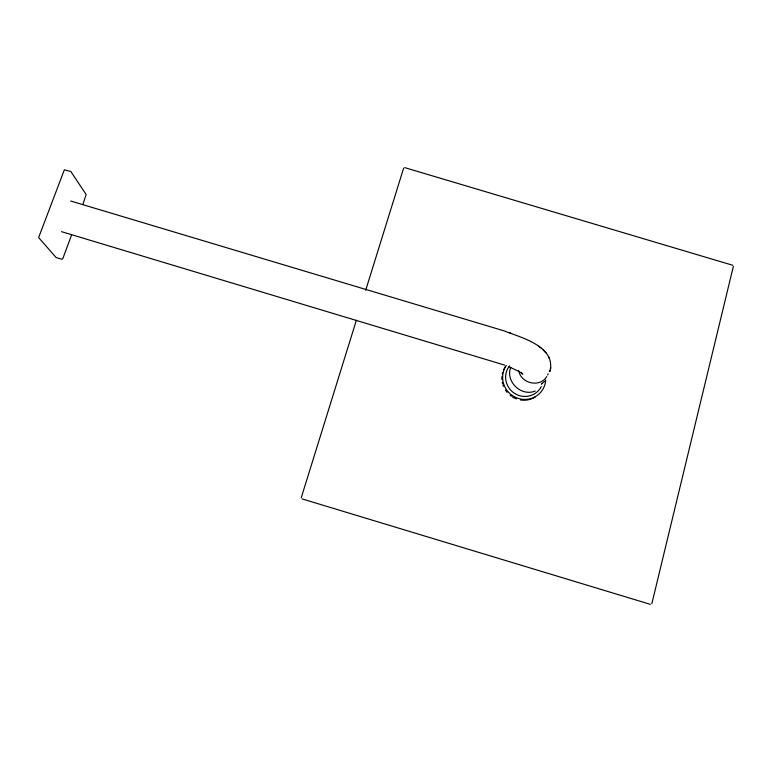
<?xml version="1.0" encoding="UTF-8"?>
<svg xmlns="http://www.w3.org/2000/svg" width="772" height="772" viewBox="0 0 772 772"><rect width="100%" height="100%" fill="white"/><g stroke="black" fill="none" stroke-linecap="round" stroke-linejoin="round"><path stroke-width="1.16" d="M550.378 369.952L549.963 371.38C556.129 346.097 521.032 337.663 504.174 330.898L70.677 201.01M549.432 371.699L549.539 370.618M550.6 369.016L550.803 367.607M651.838 603.714L733.381 266.292M301.302 497.544L356.384 320.216M365.687 290.282L403.611 168.219M510.736 367.298C505.12 381.464 521.303 396.972 535.247 391.008M548.168 373.802L547.637 375.028M71.622 234.862L62.87 258.466L61.876 259.247L56.095 257.539L38.619 237.564L64.356 169.792L70.812 171.5L86.136 194.496L82.865 204.522M546.769 376.562C539.975 387.949 520.83 383.578 518.794 370.753M542.185 383.337L541.442 384.099L544.675 381.127M650.333 604.341L301.977 498.866M404.702 167.62L732.763 265.278M61.499 231.658L504.705 365.117M509.452 332.635L510.582 333.041M509.066 366.816L518.794 371.38M519.508 371.815L522.943 374.227M538.576 346.252L540.786 347.873M542.774 349.533L546.151 353.036M522.403 373.764L521.283 372.345M549.423 358.411L548.776 357.031M535.237 397.011A21.732 21.066 39.2 0 1 532.796 398.333M531.512 398.863A21.732 21.066 39.2 0 1 530.19 399.317M528.849 399.684A21.732 21.066 39.2 0 1 520.453 399.954M516.343 398.854A21.732 21.066 39.2 0 1 512.502 396.991M511.315 396.21A21.732 21.066 39.2 0 1 510.167 395.351M507.107 392.379A21.732 21.066 39.2 0 1 505.399 390.101M503.441 386.328A21.732 21.066 39.2 0 1 502.958 385.006M502.553 383.655A21.732 21.066 39.2 0 1 502.244 382.275M501.897 379.496A21.732 21.066 39.2 0 1 501.916 376.707M502.302 373.957A21.732 21.066 39.2 0 1 502.64 372.606M503.556 370A21.732 21.066 39.2 0 1 505.563 366.401M545.717 380.056A21.828 21.162 39.1 0 1 517.192 398.053A21.828 21.162 39.1 0 1 506.345 365.445M541.278 386.54A19.039 18.451 39 0 1 514.432 393.286A19.039 18.451 39 0 1 509.568 365.851"/></g></svg>
